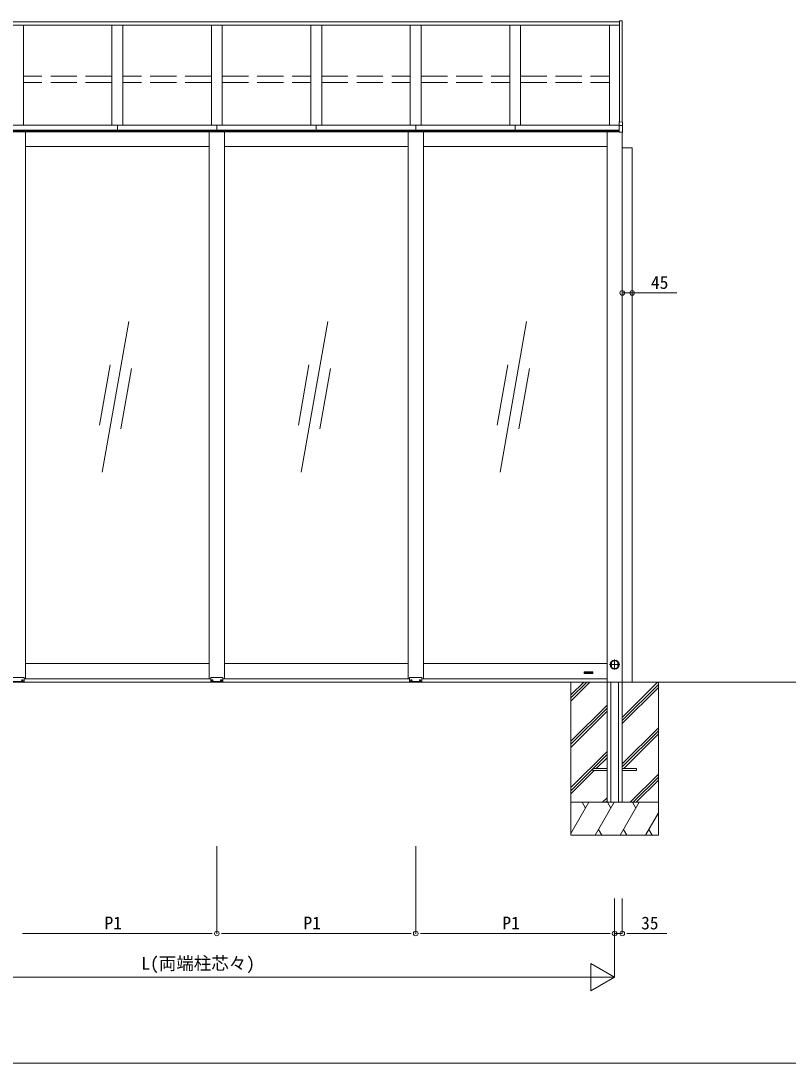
# Model space of a CAD drawing. Units: millimetres, scale not verified. Extents: x -11880 to -792, y -8400 to 9488.
# Drawn here: x -8916 to -5406, y -8400 to -3631 of the extents above; entities that cross this region are included whole.
import ezdxf
from ezdxf.enums import TextEntityAlignment as Align

# ---------------------------------------------------------------- set-up
doc = ezdxf.new("R2010")
doc.units = ezdxf.units.MM
doc.header["$LTSCALE"] = 40
doc.linetypes.add('CHAIN2', pattern=[12, 9, -1, 1, -1])
doc.linetypes.add('DASHED3', pattern=[4, 3, -1])
for name, color, linetype, lineweight in [('0-2_YKK_ZWAK', 7, 'Continuous', 9), ('0-3_YKK_A1', 4, 'Continuous', 9), ('0-4_YKK_D', 6, 'Continuous', 9), ('0-5_YKK_Z1', 7, 'Continuous', 9)]:
    doc.layers.add(name, color=color, linetype=linetype, lineweight=lineweight)
doc.styles.add('ＭＳ ゴシック', font='')
doc.styles.get('ＭＳ ゴシック').set_extended_font_data('MS Gothic')

msp = doc.modelspace()

# ---------------------------------------------------------------- linework, layer by layer
at = {"layer": '0-2_YKK_ZWAK'}
msp.add_line((-792, -8400), (-11880, -8400), dxfattribs=at)
at = {"layer": '0-3_YKK_A1'}
for p, q in [((-6178.42, -3635.49), (-9861.42, -3635.49)), ((-6178.42, -3651.49), (-9861.42, -3651.49)), ((-8904.92, -3651.49), (-8904.92, -4108.85)), ((-8499.92, -3651.49), (-8499.92, -4108.85)), ((-8449.92, -3651.49), (-8449.92, -4108.85)), ((-8044.92, -3651.49), (-8044.92, -4108.85)), ((-7994.92, -3651.49), (-7994.92, -4108.85)), ((-7589.92, -3651.49), (-7589.92, -4108.85)), ((-7539.92, -3651.49), (-7539.92, -4108.85)), ((-7134.92, -3651.49), (-7134.92, -4108.85)), ((-7084.92, -3651.49), (-7084.92, -4108.85)), ((-6679.92, -3651.49), (-6679.92, -4108.85)), ((-6629.92, -3651.49), (-6629.92, -4108.85)), ((-6223.92, -3651.49), (-6223.92, -4108.85)), ((-6178.42, -3631.44), (-6165.92, -3631.44)), ((-6178.42, -3631.44), (-6178.42, -4093.44)), ((-6165.92, -3631.44), (-6165.92, -4094.24)), ((-6178.92, -4093.41), (-6164.7, -4094.31)), ((-6164.42, -4111.19), (-6164.42, -4094.61)), ((-9860.92, -4108.85), (-6178.92, -4108.85)), ((-6178.92, -4131.73), (-9860.92, -4131.73)), ((-6178.92, -4135.73), (-9860.92, -4135.73)), ((-6178.92, -4139.73), (-9860.92, -4139.73)), ((-8894.92, -4139.73), (-8894.92, -6641.73)), ((-8474.92, -4108.85), (-8474.92, -4131.73)), ((-8054.92, -4139.73), (-8054.92, -6641.73)), ((-8019.92, -4108.85), (-8019.92, -4131.73)), ((-7984.92, -4139.73), (-7984.92, -6641.73)), ((-7564.92, -4108.85), (-7564.92, -4131.73)), ((-7144.92, -4139.73), (-7144.92, -6641.73)), ((-7109.92, -4108.85), (-7109.92, -4131.73)), ((-7074.92, -4139.73), (-7074.92, -6641.73)), ((-6654.92, -4108.85), (-6654.92, -4131.73)), ((-6234.92, -4139.73), (-6234.92, -7206.73)), ((-6164.42, -4110.73), (-6178.92, -4110.73)), ((-6164.92, -4139.98), (-6164.92, -7206.73)), ((-6164.42, -4139.68), (-6164.42, -4111.19)), ((-8054.92, -4206.73), (-8894.92, -4206.73)), ((-7144.92, -4206.73), (-7984.92, -4206.73)), ((-6234.92, -4206.73), (-7074.92, -4206.73)), ((-6119.92, -4211.73), (-6164.92, -4211.73)), ((-6119.92, -4211.73), (-6119.92, -6656.73)), ((-8422.56, -5006.88), (-8544.12, -5696.25)), ((-7512.56, -5006.88), (-7634.12, -5696.25)), ((-6602.56, -5006.88), (-6724.12, -5696.25)), ((-8508.27, -5205.01), (-8556.89, -5480.76)), ((-8409.79, -5222.37), (-8458.41, -5498.12)), ((-7598.27, -5205.01), (-7646.89, -5480.76)), ((-7499.79, -5222.37), (-7548.41, -5498.12)), ((-6688.27, -5205.01), (-6736.89, -5480.76)), ((-6589.79, -5222.37), (-6638.41, -5498.12)), ((-8894.92, -6571.73), (-8054.92, -6571.73)), ((-7984.92, -6571.73), (-7144.92, -6571.73)), ((-7074.92, -6571.73), (-6234.92, -6571.73)), ((-6214.67, -6565.34), (-6214.67, -6588.11)), ((-6185.17, -6588.11), (-6185.17, -6565.34)), ((-6338.92, -6616.03), (-6338.92, -6610.23)), ((-6337.92, -6609.23), (-6300.92, -6609.23)), ((-6334.92, -6617.03), (-6337.92, -6617.03)), ((-6334.92, -6617.03), (-6334.92, -6611.13)), ((-6334.92, -6611.13), (-6303.92, -6611.13)), ((-6303.97, -6611.43), (-6334.87, -6611.43)), ((-6334.87, -6616.93), (-6334.87, -6611.43)), ((-6334.87, -6613.77), (-6319.92, -6613.77)), ((-6334.87, -6615.22), (-6303.97, -6615.22)), ((-6303.97, -6616.93), (-6334.87, -6616.93)), ((-6318.92, -6609.23), (-6319.92, -6609.23)), ((-6318.92, -6612.53), (-6319.92, -6612.53)), ((-6319.92, -6614.62), (-6319.92, -6612.53)), ((-6319.92, -6614.62), (-6318.92, -6614.62)), ((-6318.92, -6614.62), (-6318.92, -6612.53)), ((-6318.92, -6613.77), (-6303.97, -6613.77)), ((-6303.97, -6611.43), (-6303.97, -6616.93)), ((-6303.92, -6617.03), (-6303.92, -6611.13)), ((-6300.92, -6617.03), (-6303.92, -6617.03)), ((-6299.92, -6610.23), (-6299.92, -6616.03)), ((-8957.92, -6636.23), (-8901.92, -6636.23)), ((-8903.92, -6653.93), (-8955.92, -6653.93)), ((-8911.97, -6648.82), (-8911.97, -6649.64)), ((-8911.15, -6648.82), (-8911.97, -6648.82)), ((-8911.97, -6649.64), (-8911.15, -6649.64)), ((-8910.33, -6647.18), (-8910.33, -6648)), ((-8909.51, -6647.18), (-8910.33, -6647.18)), ((-8910.33, -6650.46), (-8910.33, -6651.28)), ((-8910.33, -6651.28), (-8909.51, -6651.28)), ((-8909.51, -6648), (-8909.51, -6647.18)), ((-8909.51, -6651.28), (-8909.51, -6650.46)), ((-8907.87, -6648.82), (-8908.69, -6648.82)), ((-8908.69, -6649.64), (-8907.87, -6649.64)), ((-8907.87, -6649.64), (-8907.87, -6648.82)), ((-8901.92, -6636.23), (-8901.92, -6651.93)), ((-8901.92, -6641.73), (-8047.92, -6641.73)), ((-8047.92, -6636.23), (-7991.92, -6636.23)), ((-8047.92, -6651.93), (-8047.92, -6636.23)), ((-7993.92, -6653.93), (-8045.92, -6653.93)), ((-8041.97, -6648.82), (-8041.15, -6648.82)), ((-8041.97, -6649.64), (-8041.97, -6648.82)), ((-8041.15, -6649.64), (-8041.97, -6649.64)), ((-8040.33, -6647.18), (-8039.51, -6647.18)), ((-8040.33, -6648), (-8040.33, -6647.18)), ((-8040.33, -6651.28), (-8040.33, -6650.46)), ((-8039.51, -6651.28), (-8040.33, -6651.28)), ((-8039.51, -6647.18), (-8039.51, -6648)), ((-8039.51, -6650.46), (-8039.51, -6651.28)), ((-8038.69, -6648.82), (-8037.87, -6648.82)), ((-8037.87, -6649.64), (-8038.69, -6649.64)), ((-8037.87, -6648.82), (-8037.87, -6649.64)), ((-8001.97, -6648.82), (-8001.97, -6649.64)), ((-8001.15, -6648.82), (-8001.97, -6648.82)), ((-8001.97, -6649.64), (-8001.15, -6649.64)), ((-8000.33, -6647.18), (-8000.33, -6648)), ((-7999.51, -6647.18), (-8000.33, -6647.18)), ((-8000.33, -6650.46), (-8000.33, -6651.28)), ((-8000.33, -6651.28), (-7999.51, -6651.28)), ((-7999.51, -6648), (-7999.51, -6647.18)), ((-7999.51, -6651.28), (-7999.51, -6650.46)), ((-7997.87, -6648.82), (-7998.69, -6648.82)), ((-7998.69, -6649.64), (-7997.87, -6649.64)), ((-7997.87, -6649.64), (-7997.87, -6648.82)), ((-7991.92, -6636.23), (-7991.92, -6651.93)), ((-7991.92, -6641.73), (-7137.92, -6641.73)), ((-7081.92, -6636.23), (-7137.92, -6636.23)), ((-7137.92, -6636.23), (-7137.92, -6651.93)), ((-7135.92, -6653.93), (-7083.92, -6653.93)), ((-7131.97, -6648.82), (-7131.15, -6648.82)), ((-7131.97, -6649.64), (-7131.97, -6648.82)), ((-7131.15, -6649.64), (-7131.97, -6649.64)), ((-7130.33, -6647.18), (-7129.51, -6647.18)), ((-7130.33, -6648), (-7130.33, -6647.18)), ((-7130.33, -6651.28), (-7130.33, -6650.46)), ((-7129.51, -6651.28), (-7130.33, -6651.28)), ((-7129.51, -6647.18), (-7129.51, -6648)), ((-7129.51, -6650.46), (-7129.51, -6651.28)), ((-7128.69, -6648.82), (-7127.87, -6648.82)), ((-7127.87, -6649.64), (-7128.69, -6649.64)), ((-7127.87, -6648.82), (-7127.87, -6649.64)), ((-7091.97, -6648.82), (-7091.97, -6649.64)), ((-7091.15, -6648.82), (-7091.97, -6648.82)), ((-7091.97, -6649.64), (-7091.15, -6649.64)), ((-7090.33, -6647.18), (-7090.33, -6648)), ((-7089.51, -6647.18), (-7090.33, -6647.18)), ((-7090.33, -6650.46), (-7090.33, -6651.28)), ((-7090.33, -6651.28), (-7089.51, -6651.28)), ((-7089.51, -6648), (-7089.51, -6647.18)), ((-7089.51, -6651.28), (-7089.51, -6650.46)), ((-7087.87, -6648.82), (-7088.69, -6648.82)), ((-7088.69, -6649.64), (-7087.87, -6649.64)), ((-7087.87, -6649.64), (-7087.87, -6648.82)), ((-7081.92, -6651.93), (-7081.92, -6636.23)), ((-7081.92, -6641.73), (-6234.92, -6641.73)), ((-6217.92, -6656.73), (-6217.92, -7206.73)), ((-6181.92, -6656.73), (-6181.92, -7206.73)), ((-6299.92, -7061.23), (-6299.92, -7052.23)), ((-6299.92, -7052.23), (-6234.92, -7052.23)), ((-6164.92, -7052.23), (-6099.92, -7052.23)), ((-6099.92, -7052.23), (-6099.92, -7061.23)), ((-6234.92, -7061.23), (-6299.92, -7061.23)), ((-6099.92, -7061.23), (-6164.92, -7061.23))]:
    msp.add_line(p, q, dxfattribs=at)
at = {"layer": '0-3_YKK_A1', "linetype": 'DASHED3'}
for p, q in [((-8499.92, -3884.41), (-8904.92, -3884.41)), ((-8044.92, -3884.41), (-8449.92, -3884.41)), ((-7994.92, -3884.41), (-7589.92, -3884.41)), ((-7539.92, -3884.41), (-7134.92, -3884.41)), ((-7084.92, -3884.41), (-6679.92, -3884.41)), ((-6629.92, -3884.41), (-6223.92, -3884.41)), ((-8499.92, -3913.04), (-8904.92, -3913.04)), ((-8044.92, -3913.04), (-8449.92, -3913.04)), ((-7994.92, -3913.04), (-7589.92, -3913.04)), ((-7539.92, -3913.04), (-7134.92, -3913.04)), ((-7084.92, -3913.04), (-6679.92, -3913.04)), ((-6629.92, -3913.04), (-6223.92, -3913.04))]:
    msp.add_line(p, q, dxfattribs=at)
at = {"layer": '0-3_YKK_A1', "linetype": 'CHAIN2'}
for p, q in [((-6176.92, -6576.73), (-6222.92, -6576.73)), ((-6199.92, -6599.75), (-6199.92, -6553.7))]:
    msp.add_line(p, q, dxfattribs=at)
at = {"layer": '0-3_YKK_A1'}
for points in [[(-6178.92, -4093.42), (-6178.92, -4110.68), (-6178.92, -4110.98), (-6178.92, -4139.93), (-6178.92, -4140.22), (-6164.72, -4139.98)], [(-6212.39, -6590.41), (-6211.07, -6591.48), (-6209.65, -6592.44), (-6206.6, -6593.95), (-6204.99, -6594.49), (-6203.32, -6594.88), (-6199.93, -6595.2), (-6198.23, -6595.12), (-6196.53, -6594.88), (-6193.25, -6593.95), (-6191.69, -6593.26), (-6190.19, -6592.43), (-6187.46, -6590.41)]]:
    msp.add_lwpolyline(points, dxfattribs=at)
for centre, radius in [((-6199.92, -6576.73), 21), ((-6199.92, -6576.73), 20.67), ((-6199.92, -6576.73), 19), ((-8909.92, -6649.23), 3.5), ((-8039.92, -6649.23), 3.5), ((-7999.92, -6649.23), 3.5), ((-7129.92, -6649.23), 3.5), ((-7089.92, -6649.23), 3.5)]:
    msp.add_circle(centre, radius, dxfattribs=at)
for centre, radius, start, end in [((-6164.72, -4094.61), 0.3, 0, 86.38004), ((-6164.72, -4139.68), 0.3, 270.99998, 0), ((-6199.92, -6576.73), 18.63, 142.33411, 217.66588), ((-6199.92, -6576.71), 18.47, 36.99409, 143.00589), ((-6199.92, -6576.73), 18.63, 322.33411, 37.66588), ((-6337.92, -6610.23), 1, 90, 180), ((-6337.92, -6616.03), 1, 180, 270), ((-6300.92, -6610.23), 1, 0, 90), ((-6300.92, -6616.03), 1, 270, 0), ((-6199.92, -6576.73), 18.51, 217.1554, 227.66432), ((-6199.92, -6576.73), 18.51, 227.66432, 312.33566), ((-6199.92, -6576.73), 18.51, 312.33566, 322.84459), ((-8911.15, -6648), 0.82, 270, 0), ((-8911.15, -6650.46), 0.82, 0, 90), ((-8908.69, -6648), 0.82, 180, 270), ((-8908.69, -6650.46), 0.82, 90, 180), ((-8903.92, -6651.93), 2, 270, 0), ((-8045.92, -6651.93), 2, 180, 270), ((-8041.15, -6648), 0.82, 270, 0), ((-8041.15, -6650.46), 0.82, 0, 90), ((-8038.69, -6648), 0.82, 180, 270), ((-8038.69, -6650.46), 0.82, 90, 180), ((-8001.15, -6648), 0.82, 270, 0), ((-8001.15, -6650.46), 0.82, 0, 90), ((-7998.69, -6648), 0.82, 180, 270), ((-7998.69, -6650.46), 0.82, 90, 180), ((-7993.92, -6651.93), 2, 270, 0), ((-7135.92, -6651.93), 2, 180, 270), ((-7131.15, -6648), 0.82, 270, 0), ((-7131.15, -6650.46), 0.82, 0, 90), ((-7128.69, -6648), 0.82, 180, 270), ((-7128.69, -6650.46), 0.82, 90, 180), ((-7091.15, -6648), 0.82, 270, 0), ((-7091.15, -6650.46), 0.82, 0, 90), ((-7088.69, -6648), 0.82, 180, 270), ((-7088.69, -6650.46), 0.82, 90, 180), ((-7083.92, -6651.93), 2, 270, 0)]:
    msp.add_arc(centre, radius, start, end, dxfattribs=at)
at = {"layer": '0-4_YKK_D'}
for p, q in [((-6164.92, -4876.22), (-6119.92, -4876.22)), ((-6098.67, -4876.22), (-6077.42, -4876.22)), ((-6077.42, -4876.22), (-5915.59, -4876.22)), ((-8019.92, -7406.72), (-8019.92, -7807.72)), ((-8019.92, -7406.72), (-8019.92, -7807.72)), ((-7109.92, -7406.72), (-7109.92, -7807.72)), ((-7109.92, -7406.72), (-7109.92, -7807.72)), ((-6199.92, -7646.72), (-6199.92, -7807.72)), ((-6199.92, -7646.72), (-6199.92, -8007.72)), ((-6164.92, -7646.72), (-6164.92, -7807.72)), ((-8041.17, -7806.72), (-8062.42, -7806.72)), ((-7131.17, -7806.72), (-7152.42, -7806.72)), ((-6242.42, -7806.72), (-6284.92, -7806.72)), ((-6221.17, -7806.72), (-6242.42, -7806.72)), ((-6221.17, -7806.72), (-6242.42, -7806.72)), ((-6199.92, -7806.72), (-6164.92, -7806.72)), ((-6143.67, -7806.72), (-6122.42, -7806.72)), ((-6122.42, -7806.72), (-5960.59, -7806.72)), ((-6308.17, -7944.22), (-6308.17, -8069.22)), ((-6199.92, -8006.72), (-6308.17, -7944.22)), ((-9714.92, -8006.72), (-6324.92, -8006.72)), ((-6199.92, -8006.72), (-6416.43, -8006.72)), ((-6199.92, -8006.72), (-6308.17, -8069.22))]:
    msp.add_line(p, q, dxfattribs=at)
for points in [[(-6143.67, -4876.22), (-6122.42, -4876.22), (-6079.92, -4876.22)], [(-8908.67, -7806.72), (-8887.42, -7806.72), (-8062.42, -7806.72)], [(-7998.67, -7806.72), (-7977.42, -7806.72), (-7152.42, -7806.72)], [(-7088.67, -7806.72), (-7067.42, -7806.72), (-6242.42, -7806.72)]]:
    msp.add_lwpolyline(points, dxfattribs=at)
for centre, start, end in [((-6164.92, -4876.22), 0, 180), ((-6164.92, -4876.22), 0, 180), ((-6164.92, -4876.22), 180, 0), ((-6164.92, -4876.22), 180, 0), ((-6119.92, -4876.22), 0, 180), ((-6119.92, -4876.22), 180, 0), ((-8019.92, -7806.72), 0, 180), ((-8019.92, -7806.72), 0, 180), ((-8019.92, -7806.72), 180, 0), ((-8019.92, -7806.72), 180, 0), ((-7109.92, -7806.72), 0, 180), ((-7109.92, -7806.72), 0, 180), ((-7109.92, -7806.72), 180, 0), ((-7109.92, -7806.72), 180, 0), ((-6199.92, -7806.72), 0, 180), ((-6199.92, -7806.72), 0, 180), ((-6199.92, -7806.72), 180, 0), ((-6199.92, -7806.72), 180, 0), ((-6164.92, -7806.72), 0, 180), ((-6164.92, -7806.72), 180, 0)]:
    msp.add_arc(centre, 10.62, start, end, dxfattribs=at)
at = {"layer": '0-5_YKK_Z1'}
for p, q in [((-1421.87, -6656.73), (-10424.56, -6656.73)), ((-6399.92, -6656.73), (-6399.92, -7356.72)), ((-6399.92, -6743.27), (-6313.37, -6656.73)), ((-6399.92, -6729.13), (-6327.52, -6656.73)), ((-6399.92, -6714.99), (-6341.66, -6656.73)), ((-6164.92, -6818.35), (-6003.29, -6656.73)), ((-6164.92, -6832.49), (-5999.92, -6667.49)), ((-5999.92, -6656.73), (-5999.92, -7356.72)), ((-6164.92, -6846.63), (-5999.92, -6681.63)), ((-6399.92, -6927.12), (-6234.92, -6762.12)), ((-6399.92, -6941.26), (-6234.92, -6776.26)), ((-6399.92, -6955.4), (-6234.92, -6790.4)), ((-6164.92, -7030.48), (-5999.92, -6865.48)), ((-6164.92, -7044.62), (-5999.92, -6879.63)), ((-6158.38, -7052.23), (-5999.92, -6893.77)), ((-6399.92, -7139.25), (-6234.92, -6974.25)), ((-6298.76, -7052.23), (-6234.92, -6988.39)), ((-6284.61, -7052.23), (-6234.92, -7002.53)), ((-6399.92, -7153.39), (-6299.92, -7053.39)), ((-6399.92, -7167.53), (-6293.61, -7061.23)), ((-6129.03, -7206.73), (-5999.92, -7077.61)), ((-6114.89, -7206.73), (-5999.92, -7091.76)), ((-6100.75, -7206.73), (-5999.92, -7105.9)), ((-6255.27, -7206.73), (-6234.92, -7186.38)), ((-6241.12, -7206.73), (-6234.92, -7200.52)), ((-6399.92, -7348.82), (-6317.88, -7206.73)), ((-5999.92, -7206.73), (-6399.92, -7206.73)), ((-6332.88, -7232.71), (-6347.88, -7206.72)), ((-6289.01, -7356.72), (-6202.41, -7206.73)), ((-6217.41, -7232.71), (-6232.41, -7206.72)), ((-6174.44, -7356.72), (-6087.84, -7206.73)), ((-6102.84, -7232.71), (-6117.84, -7206.72)), ((-6058.97, -7356.72), (-5999.92, -7254.44)), ((-6274.02, -7330.74), (-6259.02, -7356.72)), ((-6159.45, -7330.75), (-6144.45, -7356.72)), ((-6043.98, -7330.75), (-6028.98, -7356.72)), ((-6399.92, -7356.72), (-5999.92, -7356.72))]:
    msp.add_line(p, q, dxfattribs=at)

# ---------------------------------------------------------------- texts
at = {"layer": '0-4_YKK_D', "color": 4, "style": 'ＭＳ ゴシック'}
for s, p in [('45', (-6033.92, -4875.22)), ('P1', (-8533.59, -7805.72)), ('P1', (-7623.59, -7805.72)), ('P1', (-6713.59, -7805.72)), ('35', (-6078.92, -7805.72)), ('L(両端柱芯々)', (-8364.95, -7990.31))]:
    msp.add_text(s, height=58.65, dxfattribs=at).set_placement(p, align=Align.BOTTOM_LEFT)

doc.saveas('drawing.dxf')
